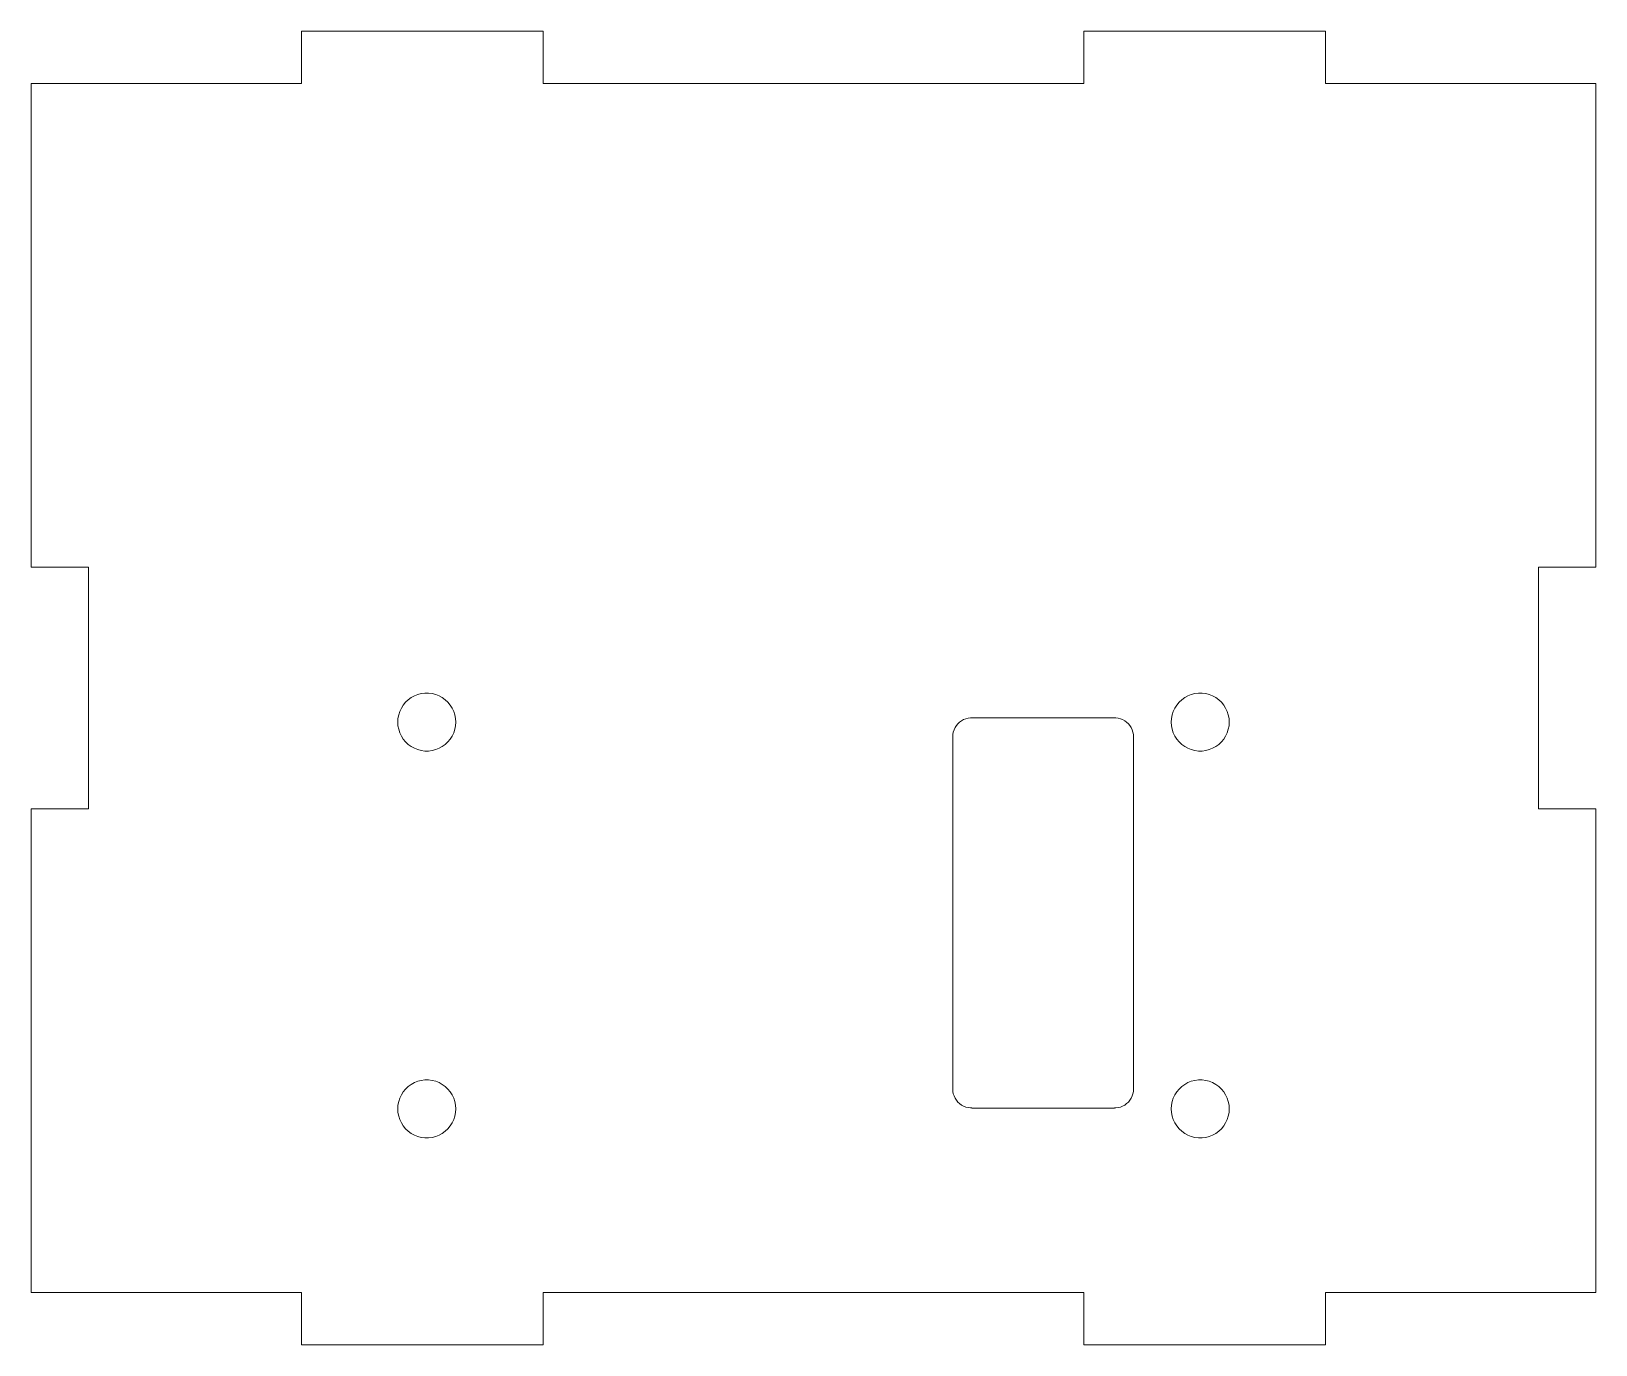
# Model space of a CAD drawing. Header units: inches. Extents: x -41.1 to 41.1, y -34.5 to 34.5.
import ezdxf

# ---------------------------------------------------------------- set-up
doc = ezdxf.new("R2010")
doc.units = ezdxf.units.IN
doc.layers.get('0').update_dxf_attribs({"linetype": 'CONTINUOUS', "lineweight": 0})

msp = doc.modelspace()

# ---------------------------------------------------------------- linework, layer by layer
for p, q in [((-26.9, 31.75), (-26.9, 34.5)), ((-26.9, 34.5), (-14.2, 34.5)), ((-14.2, 34.5), (-14.2, 31.75)), ((14.2, 31.75), (14.2, 34.5)), ((14.2, 34.5), (26.9, 34.5)), ((26.9, 34.5), (26.9, 31.75)), ((-41.1, 6.35), (-41.1, 31.75)), ((-41.1, 31.75), (-26.9, 31.75)), ((-14.2, 31.75), (14.2, 31.75)), ((26.9, 31.75), (41.1, 31.75)), ((41.1, 31.75), (41.1, 6.35)), ((-38.1, 6.35), (-41.1, 6.35)), ((-38.1, -6.35), (-38.1, 6.35)), ((41.1, 6.35), (38.1, 6.35)), ((38.1, 6.35), (38.1, -6.35)), ((-21.553, -0.894), (-21.431, -0.747)), ((-21.431, -0.747), (-21.291, -0.616)), ((-21.291, -0.616), (-21.137, -0.503)), ((-21.137, -0.503), (-20.969, -0.411)), ((-20.969, -0.411), (-20.791, -0.341)), ((-20.791, -0.341), (-20.606, -0.293)), ((-20.606, -0.293), (-20.416, -0.269)), ((-20.416, -0.269), (-20.224, -0.269)), ((-20.224, -0.269), (-20.034, -0.293)), ((-20.034, -0.293), (-19.849, -0.341)), ((-19.849, -0.341), (-19.671, -0.411)), ((-19.671, -0.411), (-19.503, -0.503)), ((-19.503, -0.503), (-19.349, -0.616)), ((-19.349, -0.616), (-19.209, -0.747)), ((-19.209, -0.747), (-19.087, -0.894)), ((19.087, -0.894), (19.209, -0.747)), ((19.209, -0.747), (19.349, -0.616)), ((19.349, -0.616), (19.503, -0.503)), ((19.503, -0.503), (19.671, -0.411)), ((19.671, -0.411), (19.849, -0.341)), ((19.849, -0.341), (20.034, -0.293)), ((20.034, -0.293), (20.224, -0.269)), ((20.224, -0.269), (20.416, -0.269)), ((20.416, -0.269), (20.606, -0.293)), ((20.606, -0.293), (20.791, -0.341)), ((20.791, -0.341), (20.969, -0.411)), ((20.969, -0.411), (21.137, -0.503)), ((21.137, -0.503), (21.291, -0.616)), ((21.291, -0.616), (21.431, -0.747)), ((21.431, -0.747), (21.553, -0.894)), ((-21.844, -1.79), (-21.832, -1.599)), ((-21.832, -1.599), (-21.796, -1.411)), ((-21.796, -1.411), (-21.737, -1.229)), ((-21.737, -1.229), (-21.655, -1.056)), ((-21.655, -1.056), (-21.553, -0.894)), ((-19.087, -0.894), (-18.985, -1.056)), ((-18.985, -1.056), (-18.903, -1.229)), ((-18.903, -1.229), (-18.844, -1.411)), ((-18.844, -1.411), (-18.808, -1.599)), ((-18.808, -1.599), (-18.796, -1.79)), ((7.889, -1.66), (8.006, -1.614)), ((8.006, -1.614), (8.128, -1.583)), ((8.128, -1.583), (8.252, -1.567)), ((8.252, -1.567), (8.315, -1.567)), ((8.315, -1.567), (8.315, -1.565)), ((8.315, -1.565), (15.815, -1.565)), ((15.815, -1.565), (15.815, -1.567)), ((15.815, -1.567), (15.878, -1.567)), ((15.878, -1.567), (16.002, -1.583)), ((16.002, -1.583), (16.124, -1.614)), ((16.124, -1.614), (16.241, -1.66)), ((18.796, -1.79), (18.808, -1.599)), ((18.808, -1.599), (18.844, -1.411)), ((18.844, -1.411), (18.903, -1.229)), ((18.903, -1.229), (18.985, -1.056)), ((18.985, -1.056), (19.087, -0.894)), ((21.553, -0.894), (21.655, -1.056)), ((21.655, -1.056), (21.737, -1.229)), ((21.737, -1.229), (21.796, -1.411)), ((21.796, -1.411), (21.832, -1.599)), ((21.832, -1.599), (21.844, -1.79)), ((-21.832, -1.981), (-21.844, -1.79)), ((-21.796, -2.169), (-21.832, -1.981)), ((-21.737, -2.351), (-21.796, -2.169)), ((-21.655, -2.524), (-21.737, -2.351)), ((-18.903, -2.351), (-18.985, -2.524)), ((-18.844, -2.169), (-18.903, -2.351)), ((-18.808, -1.981), (-18.844, -2.169)), ((-18.796, -1.79), (-18.808, -1.981)), ((7.315, -2.565), (7.323, -2.44)), ((7.323, -2.44), (7.346, -2.316)), ((7.346, -2.316), (7.385, -2.197)), ((7.385, -2.197), (7.439, -2.083)), ((7.439, -2.083), (7.506, -1.977)), ((7.506, -1.977), (7.586, -1.88)), ((7.586, -1.88), (7.678, -1.794)), ((7.678, -1.794), (7.779, -1.721)), ((7.779, -1.721), (7.889, -1.66)), ((16.241, -1.66), (16.351, -1.721)), ((16.351, -1.721), (16.452, -1.794)), ((16.452, -1.794), (16.544, -1.88)), ((16.544, -1.88), (16.624, -1.977)), ((16.624, -1.977), (16.691, -2.083)), ((16.691, -2.083), (16.745, -2.197)), ((16.745, -2.197), (16.784, -2.316)), ((16.784, -2.316), (16.807, -2.44)), ((16.807, -2.44), (16.815, -2.565)), ((18.808, -1.981), (18.796, -1.79)), ((18.844, -2.169), (18.808, -1.981)), ((18.903, -2.351), (18.844, -2.169)), ((18.985, -2.524), (18.903, -2.351)), ((21.737, -2.351), (21.655, -2.524)), ((21.796, -2.169), (21.737, -2.351)), ((21.832, -1.981), (21.796, -2.169)), ((21.844, -1.79), (21.832, -1.981)), ((-21.553, -2.686), (-21.655, -2.524)), ((-21.431, -2.833), (-21.553, -2.686)), ((-21.291, -2.964), (-21.431, -2.833)), ((-21.137, -3.077), (-21.291, -2.964)), ((-20.969, -3.169), (-21.137, -3.077)), ((-20.791, -3.239), (-20.969, -3.169)), ((-20.606, -3.287), (-20.791, -3.239)), ((-20.416, -3.311), (-20.606, -3.287)), ((-20.034, -3.287), (-20.224, -3.311)), ((-19.849, -3.239), (-20.034, -3.287)), ((-19.671, -3.169), (-19.849, -3.239)), ((-19.503, -3.077), (-19.671, -3.169)), ((-19.349, -2.964), (-19.503, -3.077)), ((-19.209, -2.833), (-19.349, -2.964)), ((-19.087, -2.686), (-19.209, -2.833)), ((-18.985, -2.524), (-19.087, -2.686)), ((7.315, -21.065), (7.315, -2.565)), ((16.815, -2.565), (16.815, -21.065)), ((19.087, -2.686), (18.985, -2.524)), ((19.209, -2.833), (19.087, -2.686)), ((19.349, -2.964), (19.209, -2.833)), ((19.503, -3.077), (19.349, -2.964)), ((19.671, -3.169), (19.503, -3.077)), ((19.849, -3.239), (19.671, -3.169)), ((20.034, -3.287), (19.849, -3.239)), ((20.224, -3.311), (20.034, -3.287)), ((20.606, -3.287), (20.416, -3.311)), ((20.791, -3.239), (20.606, -3.287)), ((20.969, -3.169), (20.791, -3.239)), ((21.137, -3.077), (20.969, -3.169)), ((21.291, -2.964), (21.137, -3.077)), ((21.431, -2.833), (21.291, -2.964)), ((21.553, -2.686), (21.431, -2.833)), ((21.655, -2.524), (21.553, -2.686)), ((-20.224, -3.311), (-20.416, -3.311)), ((20.416, -3.311), (20.224, -3.311)), ((-41.1, -31.75), (-41.1, -6.35)), ((-41.1, -6.35), (-38.1, -6.35)), ((38.1, -6.35), (41.1, -6.35)), ((41.1, -6.35), (41.1, -31.75)), ((-21.655, -21.376), (-21.553, -21.214)), ((-21.553, -21.214), (-21.431, -21.067)), ((-21.431, -21.067), (-21.291, -20.936)), ((-21.291, -20.936), (-21.137, -20.823)), ((-21.137, -20.823), (-20.969, -20.731)), ((-20.969, -20.731), (-20.791, -20.661)), ((-20.791, -20.661), (-20.606, -20.613)), ((-20.606, -20.613), (-20.416, -20.589)), ((-20.416, -20.589), (-20.224, -20.589)), ((-20.224, -20.589), (-20.034, -20.613)), ((-20.034, -20.613), (-19.849, -20.661)), ((-19.849, -20.661), (-19.671, -20.731)), ((-19.671, -20.731), (-19.503, -20.823)), ((-19.503, -20.823), (-19.349, -20.936)), ((-19.349, -20.936), (-19.209, -21.067)), ((-19.209, -21.067), (-19.087, -21.214)), ((-19.087, -21.214), (-18.985, -21.376)), ((7.323, -21.19), (7.315, -21.065)), ((7.346, -21.314), (7.323, -21.19)), ((7.385, -21.433), (7.346, -21.314)), ((16.784, -21.314), (16.745, -21.433)), ((16.807, -21.19), (16.784, -21.314)), ((16.815, -21.065), (16.807, -21.19)), ((18.985, -21.376), (19.087, -21.214)), ((19.087, -21.214), (19.209, -21.067)), ((19.209, -21.067), (19.349, -20.936)), ((19.349, -20.936), (19.503, -20.823)), ((19.503, -20.823), (19.671, -20.731)), ((19.671, -20.731), (19.849, -20.661)), ((19.849, -20.661), (20.034, -20.613)), ((20.034, -20.613), (20.224, -20.589)), ((20.224, -20.589), (20.416, -20.589)), ((20.416, -20.589), (20.606, -20.613)), ((20.606, -20.613), (20.791, -20.661)), ((20.791, -20.661), (20.969, -20.731)), ((20.969, -20.731), (21.137, -20.823)), ((21.137, -20.823), (21.291, -20.936)), ((21.291, -20.936), (21.431, -21.067)), ((21.431, -21.067), (21.553, -21.214)), ((21.553, -21.214), (21.655, -21.376)), ((-21.844, -22.11), (-21.832, -21.919)), ((-21.832, -22.301), (-21.844, -22.11)), ((-21.832, -21.919), (-21.796, -21.731)), ((-21.796, -21.731), (-21.737, -21.549)), ((-21.737, -21.549), (-21.655, -21.376)), ((-18.985, -21.376), (-18.903, -21.549)), ((-18.903, -21.549), (-18.844, -21.731)), ((-18.844, -21.731), (-18.808, -21.919)), ((-18.808, -21.919), (-18.796, -22.11)), ((-18.796, -22.11), (-18.808, -22.301)), ((7.439, -21.547), (7.385, -21.433)), ((7.506, -21.653), (7.439, -21.547)), ((7.586, -21.75), (7.506, -21.653)), ((7.678, -21.836), (7.586, -21.75)), ((7.779, -21.909), (7.678, -21.836)), ((7.889, -21.97), (7.779, -21.909)), ((8.006, -22.016), (7.889, -21.97)), ((8.128, -22.047), (8.006, -22.016)), ((8.252, -22.063), (8.128, -22.047)), ((8.315, -22.063), (8.252, -22.063)), ((8.315, -22.065), (8.315, -22.063)), ((15.815, -22.065), (8.315, -22.065)), ((15.878, -22.063), (15.815, -22.063)), ((15.815, -22.063), (15.815, -22.065)), ((16.002, -22.047), (15.878, -22.063)), ((16.124, -22.016), (16.002, -22.047)), ((16.241, -21.97), (16.124, -22.016)), ((16.351, -21.909), (16.241, -21.97)), ((16.452, -21.836), (16.351, -21.909)), ((16.544, -21.75), (16.452, -21.836)), ((16.624, -21.653), (16.544, -21.75)), ((16.691, -21.547), (16.624, -21.653)), ((16.745, -21.433), (16.691, -21.547)), ((18.796, -22.11), (18.808, -21.919)), ((18.808, -22.301), (18.796, -22.11)), ((18.808, -21.919), (18.844, -21.731)), ((18.844, -21.731), (18.903, -21.549)), ((18.903, -21.549), (18.985, -21.376)), ((21.655, -21.376), (21.737, -21.549)), ((21.737, -21.549), (21.796, -21.731)), ((21.796, -21.731), (21.832, -21.919)), ((21.832, -21.919), (21.844, -22.11)), ((21.844, -22.11), (21.832, -22.301)), ((-21.796, -22.489), (-21.832, -22.301)), ((-21.737, -22.671), (-21.796, -22.489)), ((-21.655, -22.844), (-21.737, -22.671)), ((-21.553, -23.006), (-21.655, -22.844)), ((-21.431, -23.153), (-21.553, -23.006)), ((-19.087, -23.006), (-19.209, -23.153)), ((-18.985, -22.844), (-19.087, -23.006)), ((-18.903, -22.671), (-18.985, -22.844)), ((-18.844, -22.489), (-18.903, -22.671)), ((-18.808, -22.301), (-18.844, -22.489)), ((18.844, -22.489), (18.808, -22.301)), ((18.903, -22.671), (18.844, -22.489)), ((18.985, -22.844), (18.903, -22.671)), ((19.087, -23.006), (18.985, -22.844)), ((19.209, -23.153), (19.087, -23.006)), ((21.553, -23.006), (21.431, -23.153)), ((21.655, -22.844), (21.553, -23.006)), ((21.737, -22.671), (21.655, -22.844)), ((21.796, -22.489), (21.737, -22.671)), ((21.832, -22.301), (21.796, -22.489)), ((-21.291, -23.284), (-21.431, -23.153)), ((-21.137, -23.397), (-21.291, -23.284)), ((-20.969, -23.489), (-21.137, -23.397)), ((-20.791, -23.559), (-20.969, -23.489)), ((-20.606, -23.607), (-20.791, -23.559)), ((-20.416, -23.631), (-20.606, -23.607)), ((-20.224, -23.631), (-20.416, -23.631)), ((-20.034, -23.607), (-20.224, -23.631)), ((-19.849, -23.559), (-20.034, -23.607)), ((-19.671, -23.489), (-19.849, -23.559)), ((-19.503, -23.397), (-19.671, -23.489)), ((-19.349, -23.284), (-19.503, -23.397)), ((-19.209, -23.153), (-19.349, -23.284)), ((19.349, -23.284), (19.209, -23.153)), ((19.503, -23.397), (19.349, -23.284)), ((19.671, -23.489), (19.503, -23.397)), ((19.849, -23.559), (19.671, -23.489)), ((20.034, -23.607), (19.849, -23.559)), ((20.224, -23.631), (20.034, -23.607)), ((20.416, -23.631), (20.224, -23.631)), ((20.606, -23.607), (20.416, -23.631)), ((20.791, -23.559), (20.606, -23.607)), ((20.969, -23.489), (20.791, -23.559)), ((21.137, -23.397), (20.969, -23.489)), ((21.291, -23.284), (21.137, -23.397)), ((21.431, -23.153), (21.291, -23.284)), ((-26.9, -31.75), (-41.1, -31.75)), ((-26.9, -34.5), (-26.9, -31.75)), ((14.2, -31.75), (-14.2, -31.75)), ((-14.2, -31.75), (-14.2, -34.5)), ((14.2, -34.5), (14.2, -31.75)), ((41.1, -31.75), (26.9, -31.75)), ((26.9, -31.75), (26.9, -34.5)), ((-14.2, -34.5), (-26.9, -34.5)), ((26.9, -34.5), (14.2, -34.5))]:
    msp.add_line(p, q)

doc.saveas('drawing.dxf')
